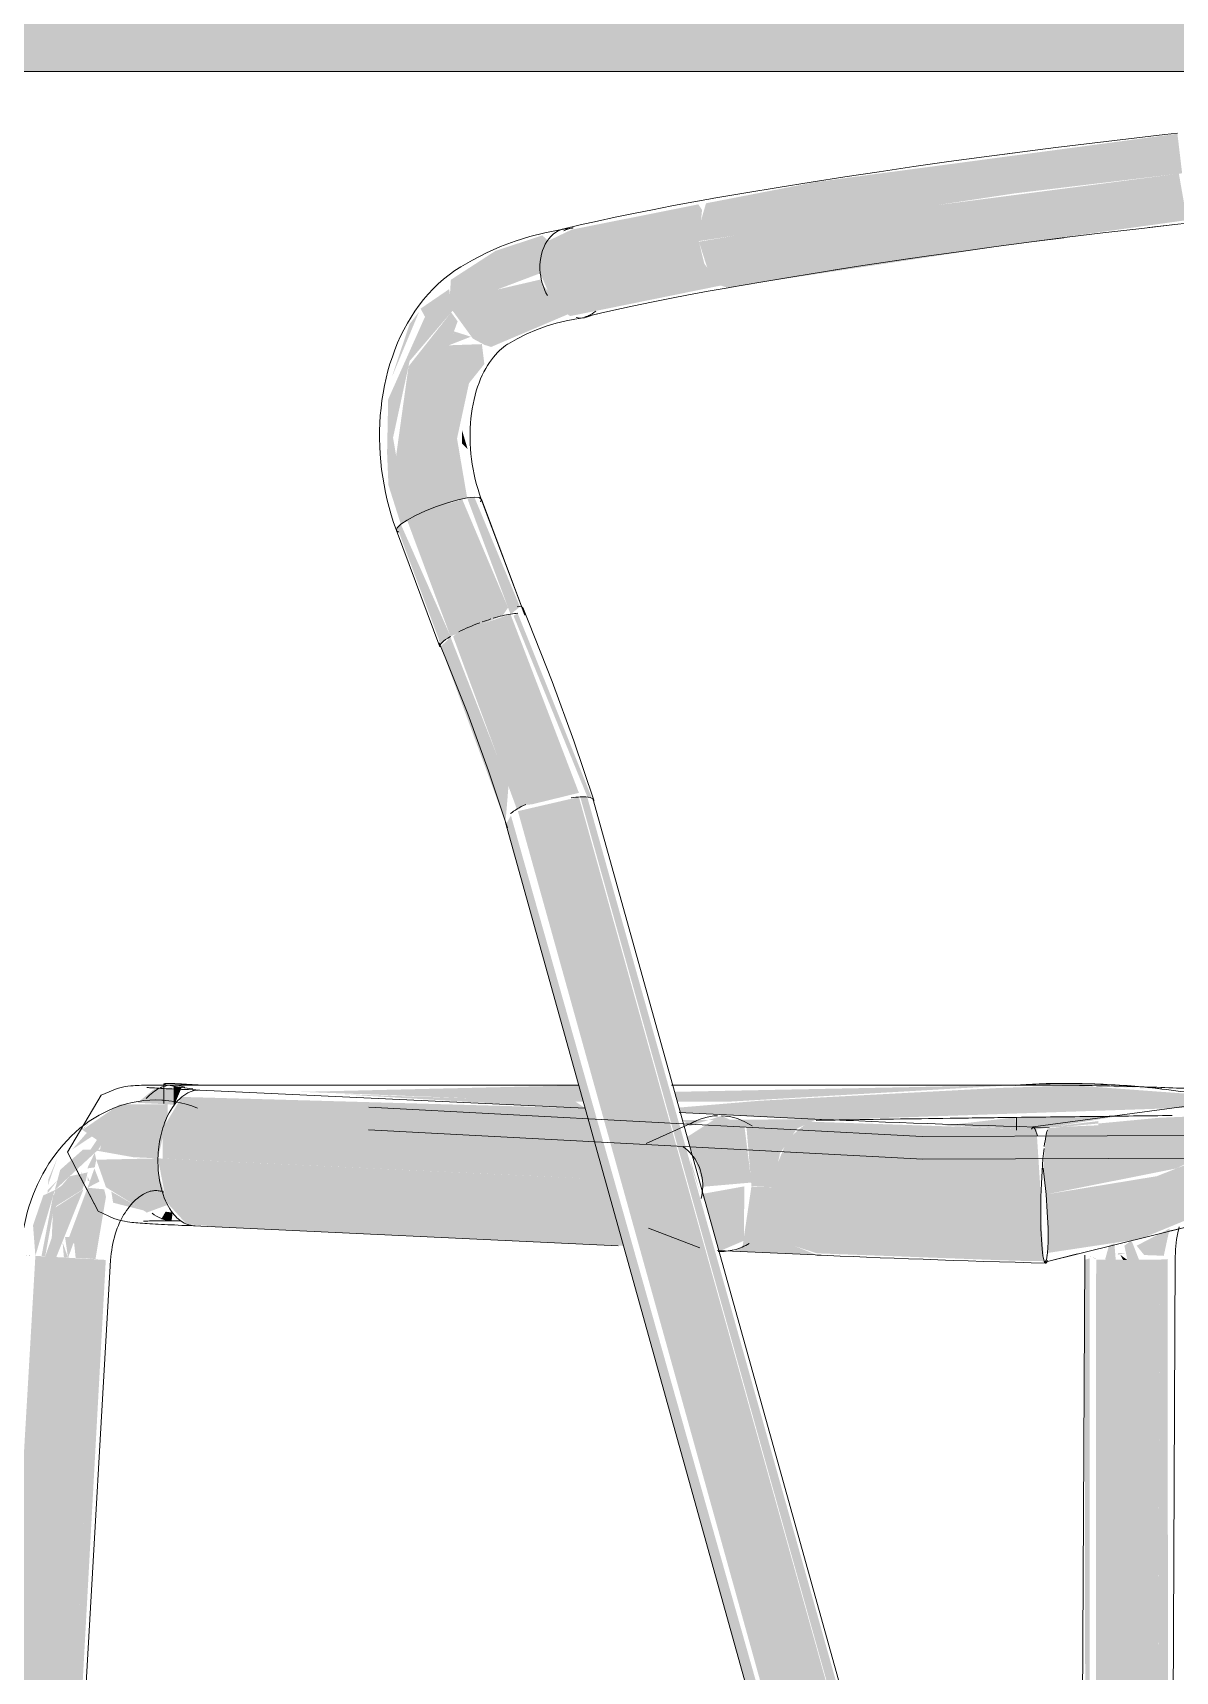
# Model space of a CAD drawing. Header units: inches. Extents: x -23445 to -32, y -314 to 853.
# Drawn here: x -18735.98 to -18723.35, y 11.08 to 29.18 of the extents above; entities that cross this region are included whole.
import ezdxf

# ---------------------------------------------------------------- set-up
doc = ezdxf.new("R2010")
doc.units = ezdxf.units.IN
doc.header["$MEASUREMENT"] = 0
doc.layers.add('I-FURN', color=30, linetype='Continuous', lineweight=9)

# ---------------------------------------------------------------- blocks, each defined once
blk = doc.blocks.new('Falcon 7700 Series Pedestal Base - 36_ Square Top x 30_ - Wheelchair Height-460525-Building Section - East_West looking South _ Fitness Center')
at = {"layer": 'I-FURN'}
blk.add_hatch(color=256, dxfattribs=at).paths.add_polyline_path([(-26188.504, 28.75), (-26173.129, 28.75), (-26173.129, 30), (-26198.585, 30), (-26198.585, 28.75), (-26197.278, 28.75)], flags=0)
blk.add_line((-26173.129, 28.75), (-26198.585, 28.75), dxfattribs=at)
blk = doc.blocks.new('HermanMiller_Collection_Air-Chair_SideChair_Arms - Arms-457867-Building Section - East_West looking South _ Fitness Center')
at = {"layer": 'I-FURN'}
for points in [[(-26183.228, 26.875), (-26179.731, 27.403), (-26177.886, 27.624), (-26177.938, 28.061), (-26181.939, 27.527), (-26183.148, 27.293), (-26183.233, 27.002)], [(-26182.919, 26.362), (-26179.601, 26.863), (-26177.832, 27.107), (-26177.922, 27.62), (-26181.545, 27.149), (-26183.227, 26.869), (-26183.115, 26.52), (-26182.986, 26.384)], [(-26184.98, 26.52), (-26183.228, 26.875), (-26183.192, 27.219), (-26183.233, 27.281), (-26184.632, 27.002), (-26184.908, 26.871), (-26184.981, 26.648)], [(-26185.949, 26.106), (-26185.445, 26.344), (-26184.98, 26.52), (-26184.898, 26.882), (-26184.957, 26.938), (-26185.473, 26.768), (-26185.968, 26.448), (-26185.982, 26.227)], [(-26184.648, 26.047), (-26182.986, 26.384), (-26183.167, 26.625), (-26183.228, 26.875), (-26184.98, 26.52), (-26184.831, 26.172), (-26184.653, 26.049)], [(-26185.523, 25.706), (-26184.676, 26.066), (-26184.953, 26.392), (-26184.98, 26.45), (-26185.454, 26.34), (-26185.949, 26.106), (-26185.725, 25.798), (-26185.597, 25.729)], [(-26186.521, 23.747), (-26186.452, 23.793), (-26186.607, 24.704), (-26186.424, 25.55), (-26185.949, 26.106), (-26185.988, 26.344), (-26186.303, 26.129), (-26186.254, 26.039), (-26186.661, 25.127), (-26186.673, 24.537), (-26186.658, 24.179)], [(-26186.452, 23.793), (-26185.89, 24.016), (-26185.788, 24.038), (-26185.9, 24.694), (-26185.768, 25.304), (-26185.598, 25.517), (-26185.625, 25.737), (-26185.991, 25.724), (-26185.893, 25.989), (-26185.965, 26.088), (-26186.436, 25.491), (-26186.573, 24.504), (-26186.521, 24.197)], [(-26185.782, 24.575), (-26185.844, 24.783), (-26185.844, 24.638), (-26185.834, 24.628)], [(-26185.972, 22.509), (-26185.396, 22.736), (-26185.336, 22.826), (-26185.844, 24.026), (-26186.359, 23.844), (-26186.452, 23.793), (-26186.057, 22.736)], [(-26185.309, 22.754), (-26185.204, 22.835), (-26185.708, 24.046), (-26185.788, 24.038), (-26185.31, 22.757)], [(-26186.081, 22.422), (-26185.972, 22.509), (-26186.521, 23.747), (-26186.561, 23.708), (-26186.113, 22.509)], [(-26185.234, 20.59), (-26185.149, 20.647), (-26185.072, 20.653), (-26184.553, 20.78), (-26185.309, 22.754), (-26185.879, 22.559), (-26185.943, 22.507), (-26185.239, 20.602)], [(-26184.408, 20.719), (-26185.229, 22.763), (-26185.275, 22.736), (-26184.459, 20.734)], [(-26185.364, 20.458), (-26185.33, 20.868), (-26185.972, 22.501), (-26186.08, 22.397), (-26185.367, 20.465)], [(-26179.397, 0), (-26178.758, 0), (-26184.553, 20.734), (-26185.227, 20.578), (-26179.492, 0)], [(-26178.691, 0), (-26178.625, 0), (-26184.461, 20.734), (-26184.538, 20.734), (-26178.758, 0)], [(-26179.661, 0), (-26179.492, 0), (-26185.304, 20.529), (-26185.358, 20.436), (-26179.731, 0.251)], [(-26189.026, 17.331), (-26188.942, 17.527), (-26189.032, 17.539), (-26189.032, 17.332)], [(-26179.373, 15.697), (-26178.347, 15.852), (-26177.538, 16.185), (-26177.398, 16.306), (-26177.052, 16.482), (-26176.441, 17.11), (-26176.441, 17.245), (-26176.662, 17.42), (-26177.257, 16.904), (-26178.166, 16.545), (-26179.39, 16.344), (-26179.367, 15.816)], [(-26179.509, 17.06), (-26179.439, 17.07), (-26178.596, 17.208), (-26179.715, 17.195), (-26179.715, 17.069), (-26179.511, 17.06)], [(-26183.184, 16.428), (-26182.646, 16.475), (-26182.729, 17.144), (-26183.021, 17.194), (-26183.357, 16.978), (-26183.19, 16.489)], [(-26179.447, 16.318), (-26179.495, 17.059), (-26179.731, 17.07), (-26182.017, 17.148), (-26182.247, 16.953), (-26182.385, 16.617), (-26182.407, 16.423), (-26179.731, 16.326)], [(-26179.715, 17.069), (-26179.731, 17.195), (-26180.526, 17.103), (-26179.731, 17.07)], [(-26183.207, 16.348), (-26183.323, 16.738), (-26183.305, 16.631)], [(-26183.005, 15.714), (-26182.73, 15.832), (-26182.724, 16.433), (-26183.195, 16.348), (-26183.149, 16.233), (-26183.023, 15.779)], [(-26179.411, 15.606), (-26179.449, 16.124), (-26179.447, 16.318), (-26182.407, 16.423), (-26182.349, 16.048), (-26182.172, 15.775), (-26181.925, 15.693), (-26179.731, 15.611)], [(-26179.383, 15.639), (-26179.401, 15.755), (-26179.385, 15.647)], [(-26191.108, 0), (-26190.763, 0), (-26189.855, 15.624), (-26190.56, 15.665), (-26191.47, 0), (-26191.239, 0)], [(-26190.763, 0), (-26190.637, 0.005), (-26189.782, 15.62), (-26189.855, 15.624), (-26190.577, 3.2)], [(-26178.908, 1.015), (-26178.909, 15.637), (-26178.962, 15.622), (-26178.948, 1.158)], [(-26178.568, 0), (-26178.207, 0), (-26178.13, 15.624), (-26178.836, 15.622), (-26178.846, 0.791), (-26178.568, 0)], [(-26178.207, 0), (-26178.04, 0), (-26178.045, 15.629), (-26178.13, 15.624), (-26178.191, 3.2)]]:
    blk.add_hatch(color=256, dxfattribs=at).paths.add_polyline_path(points, flags=0)
h = blk.add_hatch(color=256, dxfattribs=at)
h.paths.add_polyline_path([(-26177.276, 17.426), (-26177.264, 17.343), (-26177.298, 17.406)], flags=0)
h.paths.add_polyline_path([(-26178.813, 17.107), (-26178.813, 17.154), (-26179.375, 17.084)], flags=0)
h.paths.add_polyline_path([(-26179.39, 16.344), (-26177.948, 16.631), (-26177.063, 17.072), (-26176.662, 17.42), (-26177.026, 17.589), (-26177.762, 17.206), (-26178.144, 17.19), (-26179.375, 17.074), (-26179.39, 16.992), (-26179.422, 16.631), (-26179.4, 16.444)], flags=0)
h = blk.add_hatch(color=256, dxfattribs=at)
h.paths.add_polyline_path([(-26182.407, 16.423), (-26182.331, 16.798), (-26182.14, 17.073), (-26181.925, 17.175), (-26183.409, 17.165), (-26183.33, 17.099), (-26182.976, 17.212), (-26182.7, 17.081), (-26182.646, 16.434)], flags=0)
h.paths.add_polyline_path([(-26184.263, 16.51), (-26184.482, 17.296), (-26188.942, 17.421), (-26189.154, 17.069), (-26189.154, 16.74), (-26185.022, 16.546)], flags=0)
h = blk.add_hatch(color=256, dxfattribs=at)
h.paths.add_polyline_path([(-26182.92, 17.367), (-26179.731, 17.552), (-26183.496, 17.477), (-26183.466, 17.367), (-26183.021, 17.367)], flags=0)
h.paths.add_polyline_path([(-26184.503, 17.368), (-26184.553, 17.549), (-26187.621, 17.477), (-26184.781, 17.368)], flags=0)
h = blk.add_hatch(color=256, dxfattribs=at)
h.paths.add_polyline_path([(-26181.946, 17.162), (-26177.519, 17.312), (-26177.425, 17.426), (-26179.076, 17.548), (-26179.9, 17.52), (-26182.552, 17.379), (-26183.448, 17.303), (-26183.432, 17.246), (-26181.925, 17.166)], flags=0)
h.paths.add_polyline_path([(-26177.429, 17.281), (-26177.16, 17.394), (-26177.383, 17.325)], flags=0)
h.paths.add_polyline_path([(-26184.482, 17.296), (-26184.59, 17.368), (-26187.196, 17.451), (-26185.022, 17.321)], flags=0)
h = blk.add_hatch(color=256, dxfattribs=at)
h.paths.add_polyline_path([(-26189.206, 16.742), (-26189.098, 17.212), (-26189.098, 17.341), (-26189.631, 17.337), (-26190.04, 17.057), (-26189.88, 16.946), (-26189.951, 16.839), (-26189.479, 16.755)], flags=0)
h.paths.add_polyline_path([(-26189.865, 16.839), (-26189.836, 16.884), (-26189.845, 16.84)], flags=0)
h = blk.add_hatch(color=256, dxfattribs=at)
h.paths.add_polyline_path([(-26190.56, 15.665), (-26190.346, 16.391), (-26190.473, 16.333), (-26190.586, 16.003)], flags=0)
h.paths.add_polyline_path([(-26190.346, 16.391), (-26189.865, 16.839), (-26190.035, 16.838), (-26190.286, 16.615)], flags=0)
h.paths.add_polyline_path([(-26190.154, 16.84), (-26189.888, 17.015), (-26189.983, 17.034), (-26190.105, 16.895)], flags=0)
h = blk.add_hatch(color=256, dxfattribs=at)
h.paths.add_polyline_path([(-26190.199, 15.643), (-26190.113, 15.878), (-26190.232, 15.873)], flags=0)
h.paths.add_polyline_path([(-26189.904, 16.642), (-26189.887, 16.727), (-26189.904, 16.803), (-26189.987, 16.631), (-26189.952, 16.636)], flags=0)
h.paths.add_polyline_path([(-26189.983, 16.418), (-26189.852, 16.486), (-26189.908, 16.631)], flags=0)
h.paths.add_polyline_path([(-26190.329, 15.651), (-26190.029, 16.4), (-26190.364, 16.183), (-26190.379, 15.865), (-26190.452, 15.658)], flags=0)
h.paths.add_polyline_path([(-26190.364, 16.183), (-26190.182, 16.497), (-26190.346, 16.391)], flags=0)
h = blk.add_hatch(color=256, dxfattribs=at)
h.paths.add_polyline_path([(-26189.33, 16.143), (-26189.096, 16.229), (-26189.199, 16.574), (-26189.206, 16.742), (-26189.887, 16.727), (-26189.78, 16.423), (-26189.348, 16.156)], flags=0)
h.paths.add_polyline_path([(-26189.959, 16.487), (-26189.983, 16.546), (-26189.983, 16.496)], flags=0)
h = blk.add_hatch(color=256, dxfattribs=at)
h.paths.add_polyline_path([(-26181.925, 15.675), (-26182.172, 15.775), (-26182.349, 16.048), (-26182.407, 16.423), (-26182.647, 16.428), (-26182.744, 15.771), (-26182.837, 15.718), (-26181.943, 15.676)], flags=0)
h.paths.add_polyline_path([(-26184.059, 15.775), (-26184.263, 16.51), (-26189.206, 16.742), (-26189.113, 16.26), (-26188.887, 16.014), (-26188.504, 15.984), (-26184.118, 15.778)], flags=0)
h = blk.add_hatch(color=256, dxfattribs=at)
h.paths.add_polyline_path([(-26178.491, 15.619), (-26178.362, 15.621), (-26178.446, 15.836), (-26178.524, 15.777), (-26178.507, 15.697)], flags=0)
h.paths.add_polyline_path([(-26178.62, 15.621), (-26178.635, 15.804), (-26178.695, 15.777), (-26178.737, 15.625), (-26178.635, 15.621)], flags=0)
for p, q in [((-26184.618, 27.021), (-26184.762, 27)), ((-26184.599, 26.014), (-26184.503, 26.027)), ((-26185.152, 22.742), (-26185.632, 24.026)), ((-26186.569, 23.678), (-26186.547, 23.661)), ((-26186.569, 23.677), (-26186.089, 22.392)), ((-26178.624, 0), (-26184.399, 20.719)), ((-26185.363, 20.451), (-26179.662, 0)), ((-26189.141, 17.565), (-26189.141, 17.347)), ((-26184.482, 17.296), (-26188.743, 17.496)), ((-26179.481, 17.552), (-26183.529, 17.551)), ((-26181.87, 17.173), (-26183.445, 17.247)), ((-26183.254, 17.157), (-26183.81, 16.908)), ((-26179.715, 17.053), (-26179.715, 17.195)), ((-26179.533, 17.091), (-26179.551, 17.066)), ((-26188.949, 16.052), (-26189.039, 16.052)), ((-26188.808, 15.997), (-26184.118, 15.777)), ((-26183.783, 15.972), (-26183.215, 15.754)), ((-26190.636, 0), (-26189.729, 15.618)), ((-26183.021, 15.726), (-26181.94, 15.675)), ((-26178.962, 15.65), (-26179.032, 1.459)), ((-26178.962, 15.671), (-26178.962, 15.65)), ((-26178.04, 0), (-26177.962, 15.645))]:
    blk.add_line(p, q, dxfattribs=at)
at = {"layer": 'I-FURN', "flags": 128}
for points in [[(-26183.06, 27.348), (-26182.709, 27.409), (-26182.351, 27.468), (-26181.985, 27.527), (-26181.614, 27.585), (-26181.236, 27.642), (-26180.853, 27.698), (-26180.466, 27.753), (-26180.074, 27.806), (-26179.679, 27.858), (-26179.282, 27.909), (-26178.882, 27.958), (-26178.48, 28.005), (-26178.078, 28.051), (-26177.939, 28.066)], [(-26184.719, 27.012), (-26184.538, 27.054), (-26184.349, 27.096), (-26184.153, 27.138), (-26183.951, 27.18), (-26183.741, 27.222), (-26183.526, 27.263), (-26183.304, 27.304), (-26183.077, 27.345), (-26183.06, 27.348)], [(-26184.762, 27), (-26184.93, 26.968), (-26185.095, 26.926), (-26185.258, 26.874), (-26185.418, 26.814), (-26185.576, 26.744), (-26185.729, 26.666), (-26185.857, 26.592)], [(-26182.887, 26.363), (-26182.542, 26.423), (-26182.189, 26.482), (-26181.829, 26.54), (-26181.462, 26.597), (-26181.089, 26.653), (-26180.711, 26.708), (-26180.328, 26.762), (-26179.942, 26.815), (-26179.551, 26.867), (-26179.158, 26.917), (-26178.762, 26.965), (-26178.365, 27.012), (-26177.967, 27.057), (-26177.829, 27.072)], [(-26185.857, 26.592), (-26185.923, 26.55), (-26185.987, 26.504), (-26186.049, 26.455), (-26186.108, 26.402), (-26186.164, 26.348), (-26186.218, 26.29), (-26186.27, 26.23), (-26186.319, 26.167), (-26186.365, 26.102), (-26186.408, 26.036), (-26186.449, 25.967), (-26186.488, 25.896), (-26186.523, 25.824), (-26186.557, 25.75), (-26186.587, 25.675), (-26186.615, 25.598), (-26186.641, 25.52), (-26186.664, 25.441), (-26186.684, 25.361), (-26186.702, 25.28), (-26186.717, 25.197), (-26186.73, 25.115), (-26186.74, 25.031), (-26186.748, 24.947), (-26186.753, 24.863), (-26186.756, 24.778), (-26186.756, 24.693), (-26186.754, 24.607), (-26186.75, 24.522), (-26186.743, 24.437), (-26186.733, 24.352), (-26186.721, 24.267), (-26186.707, 24.182), (-26186.691, 24.098), (-26186.672, 24.015), (-26186.651, 23.932), (-26186.627, 23.85), (-26186.601, 23.768), (-26186.573, 23.688), (-26186.569, 23.678)], [(-26184.487, 26.039), (-26184.315, 26.079), (-26184.135, 26.119), (-26183.947, 26.16), (-26183.752, 26.2), (-26183.549, 26.24), (-26183.34, 26.281), (-26183.125, 26.321), (-26182.903, 26.36), (-26182.887, 26.363)], [(-26185.339, 25.737), (-26185.235, 25.796), (-26185.129, 25.849), (-26185.023, 25.895), (-26184.914, 25.935), (-26184.805, 25.969), (-26184.694, 25.996), (-26184.599, 26.014)], [(-26185.632, 24.025), (-26185.65, 24.078), (-26185.668, 24.132), (-26185.684, 24.186), (-26185.698, 24.242), (-26185.711, 24.298), (-26185.722, 24.354), (-26185.732, 24.411), (-26185.74, 24.468), (-26185.746, 24.525), (-26185.751, 24.582), (-26185.755, 24.639), (-26185.756, 24.696), (-26185.756, 24.752), (-26185.755, 24.808), (-26185.751, 24.863), (-26185.747, 24.917), (-26185.74, 24.971), (-26185.732, 25.023), (-26185.723, 25.074), (-26185.712, 25.124), (-26185.7, 25.173), (-26185.687, 25.22), (-26185.672, 25.266), (-26185.656, 25.31), (-26185.639, 25.352), (-26185.621, 25.393), (-26185.602, 25.431), (-26185.583, 25.468), (-26185.562, 25.502), (-26185.542, 25.535), (-26185.52, 25.565), (-26185.498, 25.594), (-26185.476, 25.62), (-26185.454, 25.644), (-26185.431, 25.666), (-26185.409, 25.686), (-26185.386, 25.704), (-26185.364, 25.721), (-26185.342, 25.735), (-26185.339, 25.737)], [(-26186.128, 23.942), (-26186.248, 23.894), (-26186.359, 23.844), (-26186.452, 23.793)], [(-26185.788, 24.038), (-26185.89, 24.016), (-26186.006, 23.984), (-26186.128, 23.942)], [(-26185.632, 24.025), (-26185.654, 24.042), (-26185.708, 24.046), (-26185.788, 24.038)], [(-26185.64, 23.995), (-26185.631, 24.024), (-26185.632, 24.025)], [(-26186.452, 23.793), (-26186.521, 23.747), (-26186.561, 23.708), (-26186.57, 23.679), (-26186.569, 23.678)], [(-26184.389, 20.698), (-26184.609, 21.355), (-26184.848, 22.009), (-26185.106, 22.66), (-26185.174, 22.826)], [(-26185.341, 20.394), (-26185.552, 21.025), (-26185.782, 21.653), (-26186.03, 22.279), (-26186.096, 22.438)], [(-26179.534, 17.091), (-26177.865, 17.316), (-26177.447, 17.486), (-26177.223, 17.627), (-26177.114, 17.72)], [(-26189.164, 17.385), (-26189.229, 17.387), (-26189.295, 17.385), (-26189.36, 17.38), (-26189.425, 17.371), (-26189.49, 17.359), (-26189.553, 17.343), (-26189.616, 17.325), (-26189.677, 17.303), (-26189.737, 17.278), (-26189.796, 17.25), (-26189.854, 17.22), (-26189.91, 17.187), (-26189.964, 17.152), (-26190.017, 17.114), (-26190.068, 17.074), (-26190.117, 17.031), (-26190.164, 16.987), (-26190.21, 16.941), (-26190.254, 16.893), (-26190.295, 16.843), (-26190.335, 16.791), (-26190.374, 16.738), (-26190.41, 16.684), (-26190.444, 16.628), (-26190.477, 16.571), (-26190.507, 16.513), (-26190.536, 16.453), (-26190.562, 16.393), (-26190.587, 16.332), (-26190.61, 16.269)], [(-26190.207, 16.809), (-26189.834, 17.439), (-26189.657, 17.514), (-26189.581, 17.532), (-26189.537, 17.538), (-26189.506, 17.542), (-26189.48, 17.544), (-26189.457, 17.546), (-26189.434, 17.547), (-26189.412, 17.548), (-26189.388, 17.549), (-26189.365, 17.55), (-26189.34, 17.55), (-26189.313, 17.551), (-26189.286, 17.551), (-26189.257, 17.552), (-26189.228, 17.552), (-26189.196, 17.552), (-26189.164, 17.552), (-26189.13, 17.552), (-26189.095, 17.552), (-26189.059, 17.552), (-26189.035, 17.552)], [(-26189.33, 17.526), (-26189.328, 17.526), (-26189.321, 17.526), (-26189.311, 17.525), (-26189.298, 17.523), (-26189.282, 17.522), (-26189.264, 17.521), (-26189.244, 17.52), (-26189.222, 17.518), (-26189.197, 17.517), (-26189.172, 17.515), (-26189.144, 17.514), (-26189.114, 17.512), (-26189.083, 17.51), (-26189.051, 17.509), (-26189.017, 17.507), (-26188.982, 17.506), (-26188.946, 17.504), (-26188.908, 17.502), (-26188.869, 17.501), (-26188.829, 17.499), (-26188.788, 17.498), (-26188.746, 17.496), (-26188.745, 17.496)], [(-26188.77, 17.298), (-26188.832, 17.321), (-26188.894, 17.34), (-26188.958, 17.356), (-26189.022, 17.369), (-26189.087, 17.378), (-26189.152, 17.384), (-26189.164, 17.385)], [(-26184.553, 17.551), (-26186.912, 17.55), (-26189.036, 17.552)], [(-26177.948, 17.519), (-26177.99, 17.521), (-26178.032, 17.523), (-26178.076, 17.524), (-26178.12, 17.526), (-26178.165, 17.527), (-26178.211, 17.529), (-26178.258, 17.53), (-26178.304, 17.532), (-26178.352, 17.533), (-26178.399, 17.535), (-26178.447, 17.536), (-26178.495, 17.537), (-26178.544, 17.539), (-26178.592, 17.54), (-26178.641, 17.541), (-26178.689, 17.542), (-26178.737, 17.543), (-26178.785, 17.544), (-26178.833, 17.545), (-26178.88, 17.546), (-26178.927, 17.547), (-26178.974, 17.548), (-26179.02, 17.548), (-26179.065, 17.549), (-26179.109, 17.55), (-26179.153, 17.55), (-26179.196, 17.551), (-26179.238, 17.551), (-26179.279, 17.552), (-26179.319, 17.552), (-26179.358, 17.552), (-26179.396, 17.552), (-26179.433, 17.552), (-26179.468, 17.552), (-26179.481, 17.552)], [(-26186.874, 17.307), (-26180.76, 16.983), (-26174.626, 17.005), (-26170.81, 17.193)], [(-26186.878, 17.056), (-26180.75, 16.732), (-26174.602, 16.755), (-26170.809, 16.943)], [(-26181.87, 17.173), (-26181.738, 17.167), (-26181.601, 17.161), (-26181.459, 17.155), (-26181.314, 17.149), (-26181.165, 17.143), (-26181.012, 17.137), (-26180.855, 17.132), (-26180.696, 17.126), (-26180.533, 17.12), (-26180.368, 17.115), (-26180.201, 17.109), (-26180.031, 17.104), (-26179.86, 17.098), (-26179.687, 17.093), (-26179.513, 17.088), (-26179.354, 17.084)], [(-26179.486, 16.991), (-26179.511, 17.066), (-26179.533, 17.091)], [(-26179.402, 15.597), (-26177.813, 15.991), (-26176.831, 16.544), (-26176.529, 16.833), (-26176.314, 17.12)], [(-26190.207, 16.809), (-26189.866, 16.16), (-26189.692, 16.077), (-26189.618, 16.056), (-26189.574, 16.047), (-26189.543, 16.042), (-26189.517, 16.038), (-26189.494, 16.035), (-26189.471, 16.033), (-26189.449, 16.031), (-26189.426, 16.029), (-26189.402, 16.027), (-26189.377, 16.025), (-26189.351, 16.023), (-26189.324, 16.022), (-26189.295, 16.02), (-26189.265, 16.018), (-26189.234, 16.016), (-26189.202, 16.014), (-26189.168, 16.013), (-26189.133, 16.011), (-26189.097, 16.009), (-26189.059, 16.008), (-26189.021, 16.006), (-26188.981, 16.004), (-26188.94, 16.002), (-26188.899, 16.001), (-26188.856, 15.999), (-26188.813, 15.998), (-26188.805, 15.997)], [(-26179.39, 16.344), (-26179.41, 16.537), (-26179.422, 16.633)], [(-26189.729, 15.618), (-26189.726, 15.655), (-26189.722, 15.692), (-26189.717, 15.729), (-26189.711, 15.765), (-26189.704, 15.801), (-26189.696, 15.836), (-26189.687, 15.871), (-26189.677, 15.905), (-26189.667, 15.938), (-26189.655, 15.97), (-26189.642, 16.002), (-26189.629, 16.032), (-26189.615, 16.061), (-26189.6, 16.09), (-26189.585, 16.117), (-26189.569, 16.142), (-26189.553, 16.167), (-26189.536, 16.19), (-26189.519, 16.212), (-26189.502, 16.233), (-26189.485, 16.252), (-26189.468, 16.269), (-26189.45, 16.286), (-26189.433, 16.3), (-26189.416, 16.314), (-26189.4, 16.326), (-26189.383, 16.337), (-26189.367, 16.347), (-26189.351, 16.355), (-26189.336, 16.362), (-26189.321, 16.368), (-26189.307, 16.373), (-26189.293, 16.378), (-26189.28, 16.381), (-26189.267, 16.383), (-26189.254, 16.385), (-26189.242, 16.386), (-26189.229, 16.387), (-26189.217, 16.386), (-26189.216, 16.386)], [(-26189.216, 16.386), (-26189.204, 16.385), (-26189.192, 16.384), (-26189.18, 16.381), (-26189.168, 16.378), (-26189.155, 16.375), (-26189.142, 16.37), (-26189.14, 16.369)], [(-26179.403, 15.597), (-26179.385, 15.622), (-26179.373, 15.697), (-26179.367, 15.816), (-26179.368, 15.97), (-26179.376, 16.151), (-26179.39, 16.344)], [(-26189.367, 16.048), (-26189.364, 16.049), (-26189.357, 16.049), (-26189.347, 16.049), (-26189.334, 16.05), (-26189.318, 16.05), (-26189.3, 16.051), (-26189.28, 16.051), (-26189.258, 16.051), (-26189.234, 16.052), (-26189.208, 16.052), (-26189.18, 16.052), (-26189.15, 16.052), (-26189.119, 16.052), (-26189.087, 16.052), (-26189.053, 16.052), (-26189.039, 16.052)], [(-26181.94, 15.675), (-26181.805, 15.669), (-26181.666, 15.663), (-26181.522, 15.657), (-26181.375, 15.65), (-26181.223, 15.644), (-26181.068, 15.638), (-26180.91, 15.633), (-26180.749, 15.627), (-26180.585, 15.621), (-26180.418, 15.615), (-26180.249, 15.61), (-26180.078, 15.604), (-26179.905, 15.599), (-26179.731, 15.594), (-26179.555, 15.589), (-26179.395, 15.585)]]:
    blk.add_lwpolyline(points, dxfattribs=at)
at = {"layer": 'I-FURN'}
for centre, major_axis, ratio, start_param, end_param in [((-26184.603, 26.525), (-0.116, 0.486), 0.74611, 0, 1.405643), ((-26184.56, 26.524), (-0.057, 0.497), 0.711436, 0.034696, 0.296495), ((-26184.56, 26.524), (-0.057, 0.497), 0.711436, 0, 0.034696), ((-26184.603, 26.525), (-0.116, 0.486), 0.74611, 1.405643, 1.929241), ((-26184.603, 26.525), (-0.116, 0.486), 0.74611, 3.238238, 3.500038), ((-26184.56, 26.524), (-0.057, 0.497), 0.711436, 2.914489, 3.176288), ((-26184.56, 26.524), (-0.057, 0.497), 0.711436, 3.176288, 3.438088), ((-26185.635, 22.632), (0.461, 0.194), 0.144221, 6.220526, 6.744124), ((-26185.621, 22.567), (0.468, 0.175), 0.191458, 1.558762, 2.082361), ((-26185.621, 22.567), (0.468, 0.175), 0.191458, 1.296963, 1.500905), ((-26185.621, 22.567), (0.468, 0.175), 0.191458, 0.773364, 1.237776), ((-26185.621, 22.567), (0.468, 0.175), 0.191458, 0.511565, 0.773364), ((-26185.621, 22.567), (0.468, 0.175), 0.191458, 2.34416, 3.141593), ((-26184.881, 20.585), (0.482, 0.134), 0.301377, 2.051225, 2.306833), ((-26184.865, 20.546), (0.476, 0.152), 0.239355, 0.740351, 1.000511), ((-26184.865, 20.546), (0.476, 0.152), 0.239355, 6.237561, 7.02296), ((-26184.881, 20.585), (0.482, 0.134), 0.301377, 2.306833, 2.568633), ((-26172.736, 101.858), (0, 84.692), 0.707107, 3.05175, 3.065619), ((-26182.995, 16.463), (-0.021, 0.75), 0.90616, 0.008192, 0.465217), ((-26182.995, 16.463), (-0.021, 0.75), 0.90616, 5.701205, 6.224803), ((-26179.374, 16.334), (0.02, 0.75), 0.096081, 0.286594, 0.768007), ((-26183.637, 16.444), (-0.014, 0.5), 0.90616, 4.654007, 5.701205), ((-26179.374, 16.334), (0.02, 0.75), 0.096081, 0.810193, 1.595591), ((-26183.637, 16.444), (-0.014, 0.5), 0.90616, 4.392208, 4.654007), ((-26179.374, 16.334), (0.02, 0.75), 0.096081, 1.595591, 3.166388), ((-26182.995, 16.463), (-0.021, 0.75), 0.90616, 3.358196, 3.60681), ((-26182.995, 16.463), (-0.021, 0.75), 0.90616, 3.083211, 3.34501), ((-26179.374, 16.334), (0.02, 0.75), 0.096081, 3.166388, 3.428187)]:
    blk.add_ellipse(centre, major_axis=major_axis, ratio=ratio, start_param=start_param, end_param=end_param, dxfattribs=at)
for points in [[(-26188.725, 17.55), (-26188.822, 17.557), (-26188.989, 17.568), (-26189.133, 17.572), (-26189.155, 17.562), (-26189.051, 17.541), (-26188.907, 17.521), (-26188.82, 17.51)], [(-26189.336, 17.405), (-26189.29, 17.455), (-26189.188, 17.532), (-26189.075, 17.555), (-26189.019, 17.552)], [(-26189.019, 17.552), (-26188.981, 17.55), (-26188.943, 17.541), (-26188.907, 17.527)], [(-26189.056, 16.053), (-26189.13, 16.057), (-26189.205, 16.086), (-26189.271, 16.138)], [(-26189.039, 16.052), (-26189.044, 16.052), (-26189.05, 16.052), (-26189.056, 16.053)]]:
    blk.add_open_spline(points, degree=3, dxfattribs=at)
for points, knots in [([(-26178.109, 17.508), (-26178.24, 17.525), (-26178.567, 17.553), (-26179.075, 17.571), (-26179.475, 17.566), (-26179.658, 17.556), (-26179.733, 17.548)], [-1, -1, -1, -1, -0.7, -0.4, -0.2, -0.0062637, -0.0062637, -0.0062637, -0.0062637]), ([(-26188.757, 17.496), (-26188.819, 17.495), (-26188.947, 17.444), (-26189.096, 17.246), (-26189.183, 16.995), (-26189.204, 16.826), (-26189.206, 16.742)], [0, 0, 0, 0, 0.285714, 0.571429, 0.785714, 1, 1, 1, 1]), ([(-26179.715, 17.195), (-26179.431, 17.198), (-26178.858, 17.205), (-26178.281, 17.212), (-26177.995, 17.215)], [-1, -1, -1, -1, -0.5, -0.0039032, -0.0039032, -0.0039032, -0.0039032]), ([(-26181.93, 17.162), (-26181.82, 17.164), (-26181.521, 17.169), (-26181.004, 17.177), (-26180.374, 17.186), (-26179.937, 17.192), (-26179.715, 17.195)], [-0.9023044, -0.9023044, -0.9023044, -0.9023044, -0.75, -0.5, -0.25, 0, 0, 0, 0]), ([(-26189.206, 16.742), (-26189.208, 16.629), (-26189.184, 16.404), (-26189.074, 16.158), (-26188.934, 16.023), (-26188.84, 15.997), (-26188.794, 15.997)], [0, 0, 0, 0, 0.285714, 0.571429, 0.785714, 1, 1, 1, 1])]:
    blk.add_open_spline(points, degree=3, knots=knots, dxfattribs=at)
blk = doc.blocks.new('HermanMiller_Collection_Air-Chair_SideChair_Arms - Arms-V31-Building Section - East_West looking South _ Fitness Center')
at = {"layer": 'I-FURN'}
h = blk.add_hatch(color=256, dxfattribs=at)
h.paths.add_polyline_path([(-26168.342, 28.242), (-26168.481, 28.253), (-26168.51, 28.253)], flags=0)
h.paths.add_polyline_path([(-26175.44, 28.259), (-26170.098, 28.322), (-26174.526, 28.291), (-26175.345, 28.262)], flags=0)
h = blk.add_hatch(color=256, dxfattribs=at)
h.paths.add_polyline_path([(-26168.033, 27.121), (-26167.475, 27.401), (-26167.354, 27.75), (-26167.461, 27.713), (-26167.5, 27.418), (-26167.785, 27.392), (-26167.919, 27.338), (-26168.05, 27.132)], flags=0)
h.paths.add_polyline_path([(-26167.618, 28.02), (-26167.645, 28.032), (-26167.622, 28.02)], flags=0)
h = blk.add_hatch(color=256, dxfattribs=at)
h.paths.add_polyline_path([(-26167.909, 26.881), (-26167.702, 27.007), (-26167.908, 26.894)], flags=0)
h.paths.add_polyline_path([(-26167.907, 26.907), (-26167.475, 27.401), (-26167.905, 27.081), (-26167.901, 27)], flags=0)
h = blk.add_hatch(color=256, dxfattribs=at)
h.paths.add_polyline_path([(-26175.524, 24.944), (-26175.489, 25.535), (-26175.516, 25.108), (-26175.522, 24.99)], flags=0)
h.paths.add_polyline_path([(-26175.634, 24.501), (-26175.63, 24.507), (-26175.633, 24.506)], flags=0)
h.paths.add_polyline_path([(-26175.407, 25.286), (-26175.433, 25.535), (-26175.421, 25.374)], flags=0)
h.paths.add_polyline_path([(-26175.63, 26.323), (-26175.647, 26.396), (-26175.648, 26.396)], flags=0)
h.paths.add_polyline_path([(-26175.607, 26.369), (-26175.617, 26.407), (-26175.617, 26.39)], flags=0)
h.paths.add_polyline_path([(-26175.648, 26.66), (-26175.762, 26.845), (-26175.669, 26.686)], flags=0)
h.paths.add_polyline_path([(-26175.875, 27.087), (-26176.021, 27.253), (-26176.029, 27.181), (-26175.873, 27.081)], flags=0)
h.paths.add_polyline_path([(-26175.678, 26.809), (-26175.801, 27.001), (-26175.692, 26.824)], flags=0)
h = blk.add_hatch(color=256, dxfattribs=at)
h.paths.add_polyline_path([(-26186.522, 23.746), (-26186.54, 23.807), (-26186.522, 23.747)], flags=0)
h.paths.add_polyline_path([(-26186.615, 25.385), (-26186.32, 26.093), (-26186.424, 25.959), (-26186.609, 25.41)], flags=0)
h = blk.add_hatch(color=256, dxfattribs=at)
h.paths.add_polyline_path([(-26185.788, 24.039), (-26185.773, 24.046), (-26185.789, 24.041)], flags=0)
h.paths.add_polyline_path([(-26185.991, 25.724), (-26185.747, 25.819), (-26185.934, 25.878), (-26185.986, 25.737)], flags=0)
for points in [[(-26186.094, 22.449), (-26186.113, 22.509), (-26186.097, 22.457)], [(-26184.39, 20.685), (-26184.42, 20.782), (-26184.394, 20.699)], [(-26170.31, 18.377), (-26170.322, 18.764), (-26170.317, 18.405)], [(-26178.109, 17.508), (-26178.109, 17.51), (-26179.498, 17.564), (-26178.635, 17.529), (-26178.112, 17.508)], [(-26176.746, 17.56), (-26176.806, 17.613), (-26176.75, 17.562)], [(-26189.032, 17.332), (-26188.967, 17.53), (-26189.245, 17.51), (-26189.432, 17.356), (-26189.078, 17.338)], [(-26177.662, 17.453), (-26177.841, 17.477), (-26177.68, 17.455)], [(-26190.078, 17.036), (-26189.976, 17.119), (-26190.064, 17.052)], [(-26169.743, 16.829), (-26169.724, 16.874), (-26169.76, 16.853)], [(-26190.42, 16.448), (-26190.316, 16.751), (-26190.417, 16.51)], [(-26169.624, 16.715), (-26169.724, 16.818), (-26169.625, 16.715)], [(-26189.055, 16.053), (-26189.043, 16.143), (-26189.121, 16.153), (-26189.17, 16.069), (-26189.055, 16.053)], [(-26179.429, 15.7), (-26179.434, 15.781), (-26179.429, 15.702)], [(-26190.601, 15.667), (-26190.674, 15.674), (-26190.645, 15.67)], [(-26178.836, 15.63), (-26178.913, 15.662), (-26178.839, 15.63)], [(-26178.491, 15.619), (-26178.569, 15.676), (-26178.538, 15.619)]]:
    blk.add_hatch(color=256, dxfattribs=at).paths.add_polyline_path(points, flags=0)
h = blk.add_hatch(color=256, dxfattribs=at)
h.paths.add_polyline_path([(-26176.918, 17.632), (-26176.978, 17.697), (-26176.921, 17.633)], flags=0)
h.paths.add_polyline_path([(-26176.679, 18.396), (-26176.521, 18.792), (-26176.678, 18.399)], flags=0)
h.paths.add_polyline_path([(-26177.11, 17.674), (-26176.7, 18.324), (-26176.847, 18.115), (-26177.102, 17.688)], flags=0)
h = blk.add_hatch(color=256, dxfattribs=at)
h.paths.add_polyline_path([(-26189.896, 15.63), (-26189.78, 16.318), (-26189.8, 16.4), (-26189.983, 16.418), (-26190.186, 15.875), (-26190.131, 15.799), (-26190.115, 15.643), (-26189.954, 15.634)], flags=0)
h.paths.add_polyline_path([(-26190.2, 15.648), (-26190.259, 15.811), (-26190.245, 15.651), (-26190.232, 15.65)], flags=0)
h.paths.add_polyline_path([(-26190.451, 15.663), (-26190.36, 16.164), (-26190.326, 16.218), (-26190.042, 16.395), (-26190.002, 16.502), (-26189.983, 16.587), (-26190.182, 16.544), (-26190.364, 16.33), (-26190.492, 15.665), (-26190.452, 15.663)], flags=0)
h.paths.add_polyline_path([(-26190.364, 16.183), (-26190.291, 16.426), (-26190.277, 16.334), (-26190.362, 16.186)], flags=0)
h.paths.add_polyline_path([(-26190.426, 16.355), (-26190.317, 16.497), (-26190.424, 16.391)], flags=0)
h = blk.add_hatch(color=256, dxfattribs=at)
h.paths.add_polyline_path([(-26189.363, 16.167), (-26189.721, 16.376), (-26189.701, 16.252), (-26189.443, 16.187)], flags=0)
h.paths.add_polyline_path([(-26190.026, 16.531), (-26190.054, 16.599), (-26190.046, 16.554)], flags=0)
h = blk.add_hatch(color=256, dxfattribs=at)
h.paths.add_polyline_path([(-26170.743, 15.696), (-26170.875, 15.873), (-26170.912, 15.781), (-26170.872, 15.697)], flags=0)
h.paths.add_polyline_path([(-26169.601, 15.945), (-26169.513, 16.321), (-26169.542, 16.325), (-26169.573, 16.124)], flags=0)
h = blk.add_hatch(color=256, dxfattribs=at)
h.paths.add_polyline_path([(-26178.089, 15.665), (-26178.024, 15.967), (-26178.389, 15.777), (-26178.305, 15.674), (-26178.188, 15.67)], flags=0)
h.paths.add_polyline_path([(-26178.599, 15.676), (-26178.507, 15.697), (-26178.592, 15.697), (-26178.599, 15.676)], flags=0)
h = blk.add_hatch(color=256, dxfattribs=at)
h.paths.add_polyline_path([(-26190.199, 15.643), (-26190.257, 15.652), (-26190.232, 15.645)], flags=0)
h.paths.add_polyline_path([(-26189.896, 15.626), (-26189.954, 15.634), (-26189.954, 15.629)], flags=0)
h.paths.add_polyline_path([(-26190.452, 15.658), (-26190.502, 15.665), (-26190.453, 15.658)], flags=0)
for p, q in [((-26167.324, 27.627), (-26167.322, 27.605)), ((-26175.982, 27.238), (-26176.127, 27.228)), ((-26184.618, 27.021), (-26184.762, 27)), ((-26177.557, 27.102), (-26177.763, 27.08)), ((-26182.887, 26.363), (-26182.542, 26.423)), ((-26185.339, 25.737), (-26185.235, 25.796)), ((-26175.609, 24.655), (-26175.634, 24.529)), ((-26169.704, 24.353), (-26169.72, 24.228)), ((-26185.654, 24.042), (-26185.632, 24.025)), ((-26185.152, 22.742), (-26185.631, 24.025)), ((-26186.57, 23.678), (-26186.089, 22.392)), ((-26186.547, 23.661), (-26186.569, 23.678)), ((-26189.141, 17.563), (-26189.141, 17.459)), ((-26177.111, 17.721), (-26177.111, 17.711)), ((-26177.084, 17.711), (-26177.111, 17.721)), ((-26170.091, 17.551), (-26170.118, 17.631)), ((-26184.553, 17.551), (-26186.871, 17.55)), ((-26181.82, 17.552), (-26183.529, 17.551)), ((-26170.065, 17.42), (-26170.093, 17.342)), ((-26170.036, 17.056), (-26170.108, 17.074)), ((-26169.625, 16.717), (-26169.716, 16.844)), ((-26170.944, 15.858), (-26170.835, 15.877)), ((-26179.385, 15.622), (-26179.403, 15.597)), ((-26179.402, 15.597), (-26179.043, 15.686)), ((-26178.962, 15.671), (-26178.962, 15.65))]:
    blk.add_line(p, q, dxfattribs=at)
at = {"layer": 'I-FURN', "flags": 128}
for points in [[(-26175.815, 28.251), (-26176.01, 28.238), (-26176.209, 28.224), (-26176.41, 28.209), (-26176.613, 28.193), (-26176.818, 28.176), (-26177.025, 28.158), (-26177.233, 28.139), (-26177.443, 28.118), (-26177.653, 28.097), (-26177.863, 28.075)], [(-26168.237, 28.25), (-26168.705, 28.28), (-26169.202, 28.306), (-26169.726, 28.326), (-26170.277, 28.34), (-26170.854, 28.35), (-26171.455, 28.353), (-26172.081, 28.352), (-26172.73, 28.345), (-26173.401, 28.332), (-26174.093, 28.314), (-26174.806, 28.291), (-26175.537, 28.263), (-26175.813, 28.251)], [(-26179.679, 27.858), (-26179.282, 27.909), (-26178.882, 27.958), (-26178.48, 28.005), (-26178.078, 28.051), (-26177.939, 28.066)], [(-26167.324, 27.627), (-26167.379, 27.817), (-26167.474, 27.954), (-26167.572, 28.041), (-26167.664, 28.098), (-26167.749, 28.137), (-26167.832, 28.167), (-26167.916, 28.191), (-26168.001, 28.211), (-26168.091, 28.228)], [(-26183.06, 27.348), (-26182.709, 27.409), (-26182.351, 27.468), (-26181.985, 27.527), (-26181.614, 27.585), (-26181.236, 27.642), (-26180.853, 27.698), (-26180.466, 27.753), (-26180.074, 27.806), (-26179.731, 27.851)], [(-26167.322, 27.605), (-26167.344, 27.389), (-26167.419, 27.218), (-26167.514, 27.092), (-26167.616, 26.996), (-26167.724, 26.915), (-26167.839, 26.843), (-26167.963, 26.776), (-26168.098, 26.712), (-26168.245, 26.648), (-26168.404, 26.586), (-26168.576, 26.523), (-26168.761, 26.461), (-26168.765, 26.46)], [(-26184.719, 27.012), (-26184.538, 27.054), (-26184.349, 27.096), (-26184.153, 27.138), (-26183.951, 27.18), (-26183.741, 27.222), (-26183.526, 27.263), (-26183.304, 27.304), (-26183.077, 27.345), (-26183.06, 27.348)], [(-26176.163, 27.225), (-26176.34, 27.212), (-26176.539, 27.196), (-26176.74, 27.179), (-26176.942, 27.162), (-26177.146, 27.143)], [(-26184.762, 27), (-26184.93, 26.968), (-26185.095, 26.926), (-26185.258, 26.874), (-26185.418, 26.814), (-26185.576, 26.744), (-26185.729, 26.666), (-26185.857, 26.592)], [(-26178.255, 27.025), (-26177.967, 27.057), (-26177.829, 27.072)], [(-26175.958, 26.991), (-26175.91, 26.918), (-26175.865, 26.842)], [(-26179.942, 26.815), (-26179.551, 26.867), (-26179.192, 26.912)], [(-26181.743, 26.553), (-26181.462, 26.597), (-26181.089, 26.653), (-26180.869, 26.685)], [(-26185.987, 26.504), (-26186.049, 26.455), (-26186.108, 26.402), (-26186.164, 26.348), (-26186.218, 26.29), (-26186.27, 26.23), (-26186.319, 26.167), (-26186.365, 26.102), (-26186.408, 26.036), (-26186.449, 25.967), (-26186.488, 25.896), (-26186.523, 25.824), (-26186.557, 25.75), (-26186.587, 25.675), (-26186.615, 25.598), (-26186.641, 25.52), (-26186.664, 25.441), (-26186.684, 25.361), (-26186.702, 25.28), (-26186.717, 25.197), (-26186.73, 25.115), (-26186.74, 25.031), (-26186.748, 24.947), (-26186.753, 24.863), (-26186.756, 24.778), (-26186.756, 24.693), (-26186.754, 24.607), (-26186.75, 24.522), (-26186.743, 24.437), (-26186.733, 24.352), (-26186.721, 24.267), (-26186.707, 24.182), (-26186.691, 24.098), (-26186.672, 24.015), (-26186.651, 23.932), (-26186.627, 23.85), (-26186.601, 23.768), (-26186.573, 23.688), (-26186.569, 23.678)], [(-26184.422, 26.054), (-26184.315, 26.079), (-26184.135, 26.119), (-26183.947, 26.16), (-26183.752, 26.2), (-26183.549, 26.24), (-26183.34, 26.281), (-26183.125, 26.321), (-26182.903, 26.36)], [(-26175.647, 26.299), (-26175.622, 26.196), (-26175.599, 26.091), (-26175.58, 25.982), (-26175.564, 25.87), (-26175.552, 25.756), (-26175.543, 25.64), (-26175.539, 25.521), (-26175.537, 25.401), (-26175.54, 25.279), (-26175.546, 25.156), (-26175.556, 25.032)], [(-26168.901, 26.371), (-26168.971, 26.27), (-26169.04, 26.164), (-26169.106, 26.056), (-26169.169, 25.944), (-26169.23, 25.831), (-26169.287, 25.715), (-26169.342, 25.597), (-26169.394, 25.477), (-26169.442, 25.355), (-26169.487, 25.233), (-26169.529, 25.109), (-26169.559, 25.009)], [(-26185.632, 24.025), (-26185.65, 24.078), (-26185.668, 24.132), (-26185.684, 24.186), (-26185.698, 24.242), (-26185.711, 24.298), (-26185.722, 24.354), (-26185.732, 24.411), (-26185.74, 24.468), (-26185.746, 24.525), (-26185.751, 24.582), (-26185.755, 24.639), (-26185.756, 24.696), (-26185.756, 24.752), (-26185.755, 24.808), (-26185.751, 24.863), (-26185.747, 24.917), (-26185.74, 24.971), (-26185.732, 25.023), (-26185.723, 25.074), (-26185.712, 25.124), (-26185.7, 25.173), (-26185.687, 25.22), (-26185.672, 25.266), (-26185.656, 25.31), (-26185.639, 25.352), (-26185.621, 25.393), (-26185.602, 25.431), (-26185.583, 25.468), (-26185.562, 25.502), (-26185.542, 25.535), (-26185.52, 25.565), (-26185.498, 25.594), (-26185.476, 25.62), (-26185.454, 25.644), (-26185.431, 25.666), (-26185.409, 25.686), (-26185.386, 25.704), (-26185.364, 25.721), (-26185.342, 25.735)], [(-26175.66, 24.486), (-26176.002, 22.535), (-26176.261, 20.78)], [(-26170.131, 20.671), (-26169.938, 22.606), (-26169.728, 24.256)], [(-26185.632, 24.025), (-26185.631, 24.024), (-26185.64, 23.995)], [(-26186.569, 23.678), (-26186.57, 23.679), (-26186.561, 23.708)], [(-26184.389, 20.698), (-26184.609, 21.355), (-26184.848, 22.009), (-26185.106, 22.66), (-26185.174, 22.826)], [(-26176.261, 20.78), (-26176.351, 20.034), (-26176.42, 19.284), (-26176.434, 19.086)], [(-26170.217, 19.041), (-26170.192, 19.763), (-26170.147, 20.482), (-26170.131, 20.671)], [(-26176.429, 19.197), (-26176.451, 19.09), (-26176.476, 18.983), (-26176.504, 18.877), (-26176.536, 18.771), (-26176.571, 18.667), (-26176.609, 18.563), (-26176.651, 18.461), (-26176.695, 18.361), (-26176.743, 18.262), (-26176.793, 18.166), (-26176.846, 18.071), (-26176.902, 17.979), (-26176.96, 17.889), (-26177.021, 17.802), (-26177.084, 17.718), (-26177.102, 17.694)], [(-26170.184, 17.889), (-26170.202, 17.981), (-26170.216, 18.076), (-26170.229, 18.174), (-26170.238, 18.274), (-26170.245, 18.376), (-26170.249, 18.48), (-26170.251, 18.585), (-26170.249, 18.692), (-26170.245, 18.801), (-26170.238, 18.91), (-26170.228, 19.02), (-26170.225, 19.052)], [(-26177.438, 17.492), (-26177.223, 17.627), (-26177.114, 17.72)], [(-26170.111, 17.57), (-26170.072, 17.498), (-26170.065, 17.42)], [(-26190.207, 16.809), (-26189.834, 17.439), (-26189.657, 17.514), (-26189.581, 17.532), (-26189.537, 17.538), (-26189.506, 17.542), (-26189.48, 17.544), (-26189.457, 17.546), (-26189.434, 17.547), (-26189.412, 17.548), (-26189.388, 17.549), (-26189.365, 17.55), (-26189.34, 17.55), (-26189.313, 17.551), (-26189.286, 17.551), (-26189.257, 17.552), (-26189.228, 17.552), (-26189.196, 17.552), (-26189.164, 17.552), (-26189.13, 17.552), (-26189.095, 17.552), (-26189.085, 17.552)], [(-26189.33, 17.526), (-26189.328, 17.526), (-26189.321, 17.526), (-26189.311, 17.525), (-26189.298, 17.523), (-26189.282, 17.522), (-26189.264, 17.521), (-26189.244, 17.52), (-26189.222, 17.518)], [(-26177.535, 17.498), (-26177.562, 17.5), (-26177.591, 17.502), (-26177.621, 17.504), (-26177.653, 17.505), (-26177.685, 17.507), (-26177.719, 17.509), (-26177.755, 17.511), (-26177.791, 17.512), (-26177.829, 17.514), (-26177.867, 17.516), (-26177.907, 17.518), (-26177.948, 17.519), (-26177.99, 17.521), (-26178.033, 17.523), (-26178.076, 17.524), (-26178.121, 17.526), (-26178.166, 17.527), (-26178.211, 17.529), (-26178.258, 17.53), (-26178.305, 17.532), (-26178.352, 17.533), (-26178.399, 17.535), (-26178.447, 17.536), (-26178.496, 17.537), (-26178.544, 17.539), (-26178.592, 17.54), (-26178.641, 17.541), (-26178.689, 17.542), (-26178.737, 17.543), (-26178.785, 17.544), (-26178.833, 17.545), (-26178.88, 17.546), (-26178.927, 17.547)], [(-26169.93, 17.046), (-26169.968, 17.139), (-26170.028, 17.328), (-26170.068, 17.486)], [(-26190.068, 17.074), (-26190.117, 17.031), (-26190.164, 16.987), (-26190.21, 16.941), (-26190.254, 16.893), (-26190.295, 16.843), (-26190.335, 16.791), (-26190.374, 16.738), (-26190.41, 16.684), (-26190.444, 16.628), (-26190.477, 16.571), (-26190.507, 16.513), (-26190.536, 16.453), (-26190.562, 16.393), (-26190.587, 16.332), (-26190.61, 16.269), (-26190.631, 16.206), (-26190.65, 16.143), (-26190.667, 16.078), (-26190.682, 16.013), (-26190.695, 15.948), (-26190.706, 15.882), (-26190.715, 15.815), (-26190.722, 15.749), (-26190.727, 15.682), (-26190.727, 15.676)], [(-26190.106, 16.615), (-26189.866, 16.16), (-26189.692, 16.077), (-26189.618, 16.056), (-26189.574, 16.047), (-26189.543, 16.042), (-26189.517, 16.038), (-26189.494, 16.035), (-26189.471, 16.033), (-26189.449, 16.031), (-26189.426, 16.029), (-26189.402, 16.027), (-26189.377, 16.025), (-26189.351, 16.023), (-26189.324, 16.022), (-26189.295, 16.02), (-26189.265, 16.018), (-26189.234, 16.016), (-26189.202, 16.014), (-26189.168, 16.013), (-26189.133, 16.011), (-26189.097, 16.009), (-26189.059, 16.008), (-26189.021, 16.006), (-26188.981, 16.004), (-26188.94, 16.002), (-26188.899, 16.001)], [(-26189.729, 15.618), (-26189.726, 15.655), (-26189.722, 15.692), (-26189.717, 15.729), (-26189.711, 15.765), (-26189.704, 15.801), (-26189.696, 15.836), (-26189.687, 15.871), (-26189.677, 15.905), (-26189.667, 15.938), (-26189.655, 15.97), (-26189.642, 16.002), (-26189.629, 16.032), (-26189.615, 16.061), (-26189.6, 16.09), (-26189.585, 16.117), (-26189.569, 16.142), (-26189.553, 16.167), (-26189.536, 16.19)], [(-26189.367, 16.048), (-26189.364, 16.049), (-26189.357, 16.049), (-26189.347, 16.049), (-26189.334, 16.05), (-26189.318, 16.05), (-26189.3, 16.051), (-26189.28, 16.051), (-26189.258, 16.051), (-26189.234, 16.052), (-26189.208, 16.052), (-26189.18, 16.052), (-26189.15, 16.052), (-26189.119, 16.052), (-26189.087, 16.052)], [(-26178.03, 15.938), (-26177.813, 15.991), (-26177.762, 16.02)], [(-26177.918, 15.986), (-26177.926, 15.952), (-26177.934, 15.918), (-26177.941, 15.882), (-26177.947, 15.846), (-26177.952, 15.809), (-26177.956, 15.772), (-26177.959, 15.734), (-26177.961, 15.696), (-26177.962, 15.658), (-26177.962, 15.645)], [(-26177.727, 16.007), (-26177.756, 16.009), (-26177.786, 16.01), (-26177.818, 16.012), (-26177.852, 16.014)], [(-26181.925, 15.674), (-26181.805, 15.669), (-26181.666, 15.663), (-26181.522, 15.657), (-26181.375, 15.65), (-26181.223, 15.644), (-26181.068, 15.638), (-26180.91, 15.633), (-26180.749, 15.627), (-26180.585, 15.621), (-26180.418, 15.615), (-26180.249, 15.61), (-26180.078, 15.604), (-26179.905, 15.599), (-26179.731, 15.594), (-26179.555, 15.589), (-26179.395, 15.585)], [(-26170.696, 15.632), (-26170.77, 15.638), (-26170.852, 15.644), (-26170.94, 15.649), (-26171.034, 15.655), (-26171.134, 15.661), (-26171.241, 15.667), (-26171.353, 15.673)]]:
    blk.add_lwpolyline(points, dxfattribs=at)
at = {"layer": 'I-FURN'}
for centre, major_axis, ratio, start_param, end_param in [((-26176.059, 27.793), (0.282, 0.413), 0.716528, 0.447546, 0.709345), ((-26168.082, 27.793), (-0.241, 0.438), 0.575844, 5.968793, 6.230592), ((-26184.603, 26.525), (-0.116, 0.486), 0.74611, 0, 0.096646), ((-26184.56, 26.524), (-0.057, 0.497), 0.711436, 3.176288, 3.438088), ((-26175.169, 24.392), (-0.491, 0.093), 0.137076, 6.030341, 6.283185), ((-26170.217, 24.285), (-0.497, 0.057), 0.234229, 3.141593, 3.144319), ((-26185.635, 22.632), (0.461, 0.194), 0.144221, 6.220526, 6.482325), ((-26185.621, 22.567), (0.468, 0.175), 0.191458, 3.129558, 3.141593), ((-26170.717, 19.052), (-0.5, 0.01), 0.069551, 3.143411, 3.405211), ((-26170.717, 19.052), (-0.5, 0.01), 0.069551, 2.881612, 3.141593), ((-26170.722, 19.106), (-0.497, 0.055), 0.180952, 3.012775, 3.274575), ((-26176.71, 17.385), (-0.393, 0.31), 0.26753, 0.154175, 0.415975), ((-26170.563, 17.385), (0.471, 0.167), 0.596783, 6.229363, 6.283185), ((-26170.238, 16.334), (0.202, 0.722), 0.995009, 4.962286, 6.009483), ((-26170.238, 16.334), (0.202, 0.722), 0.995009, 4.438687, 4.962286), ((-26179.374, 16.334), (0.02, 0.75), 0.096081, 2.904588, 3.166388), ((-26179.374, 16.334), (0.02, 0.75), 0.096081, 3.166388, 3.428187)]:
    blk.add_ellipse(centre, major_axis=major_axis, ratio=ratio, start_param=start_param, end_param=end_param, dxfattribs=at)
for points in [[(-26175.815, 28.251), (-26175.815, 28.251), (-26175.814, 28.251), (-26175.813, 28.251)], [(-26168.331, 28.245), (-26168.299, 28.25), (-26168.267, 28.252), (-26168.236, 28.25)], [(-26179.467, 17.566), (-26179.363, 17.569), (-26179.132, 17.572), (-26178.758, 17.562), (-26178.399, 17.541), (-26178.196, 17.521), (-26178.109, 17.51)], [(-26177.661, 17.479), (-26177.621, 17.489), (-26177.579, 17.494), (-26177.538, 17.496)], [(-26177.705, 16.019), (-26177.737, 16.029), (-26177.768, 16.041), (-26177.798, 16.056)], [(-26177.593, 15.999), (-26177.628, 16.001), (-26177.663, 16.008), (-26177.697, 16.017)]]:
    blk.add_open_spline(points, degree=3, dxfattribs=at)
blk.add_open_spline([(-26189.134, 17.558), (-26189.147, 17.563), (-26189.133, 17.57), (-26189.003, 17.567), (-26188.855, 17.557), (-26188.788, 17.552)], degree=3, knots=[-0.6, -0.6, -0.6, -0.6, -0.4, -0.2, -0.0471349, -0.0471349, -0.0471349, -0.0471349], dxfattribs=at)

msp = doc.modelspace()

# ---------------------------------------------------------------- block references
at = {"layer": 'I-FURN'}
for name in ['Falcon 7700 Series Pedestal Base - 36_ Square Top x 30_ - Wheelchair Height-460525-Building Section - East_West looking South _ Fitness Center', 'HermanMiller_Collection_Air-Chair_SideChair_Arms - Arms-457867-Building Section - East_West looking South _ Fitness Center', 'HermanMiller_Collection_Air-Chair_SideChair_Arms - Arms-V31-Building Section - East_West looking South _ Fitness Center']:
    msp.add_blockref(name, (7454.61, 0), dxfattribs=at)

doc.saveas('drawing.dxf')
